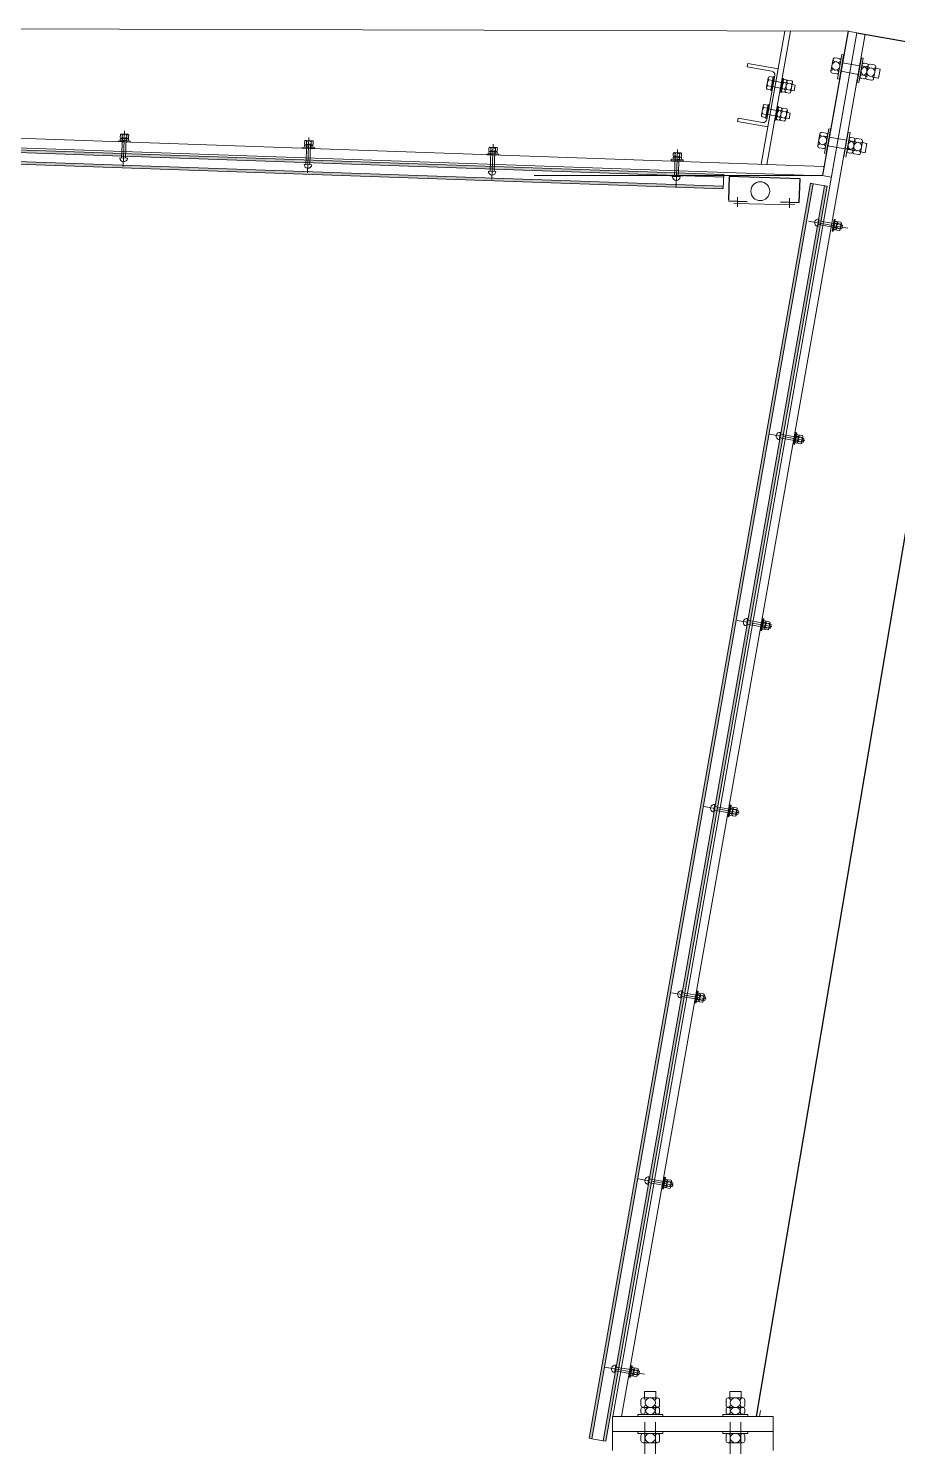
# Model space of a CAD drawing. Header units: metres. Extents: x -1215.1 to -1160.7, y 0 to 26.6.
# Drawn here: x -1183.994 to -1182.156, y 23.45 to 26.452 of the extents above; entities that cross this region are included whole.
import ezdxf

# ---------------------------------------------------------------- set-up
doc = ezdxf.new("R2010")
doc.units = ezdxf.units.M
doc.linetypes.add('JacobsCenter', pattern=[0.015, 0.009, -0.0015, 0.003, -0.0015])
doc.linetypes.add('JacobsDash', pattern=[0.0045, 0.003, -0.0015])
doc.layers.add('A-DETL', color=7, linetype='Continuous', lineweight=13)
doc.layers.add('A-DETL-GENF', color=7, linetype='Continuous', lineweight=9)

msp = doc.modelspace()

# ---------------------------------------------------------------- hatches: boundary and pattern name
at = {"layer": 'A-DETL-GENF', "true_color": 0xf1f1f1}
for points in [[(-1182.5235, 26.1372), (-1182.5233, 26.1429), (-1185.572, 26.2494), (-1185.5722, 26.2436), (-1182.5249, 26.1372)], [(-1182.5251, 26.1122), (-1182.5249, 26.1179), (-1185.5729, 26.2244), (-1185.5731, 26.2186), (-1182.714, 26.1188)], [(-1182.8024, 23.4673), (-1182.3341, 26.123), (-1182.3398, 26.124), (-1182.808, 23.4683)], [(-1182.7728, 23.462), (-1182.3046, 26.1178), (-1182.3102, 26.1188), (-1182.7785, 23.463)]]:
    msp.add_hatch(color=7, dxfattribs=at).paths.add_polyline_path(points)

# ---------------------------------------------------------------- linework, layer by layer
at = {"layer": 'A-DETL', "color": 252, "lineweight": 18, "true_color": 0x888888}
for p, q in [((-1182.2605, 26.4458), (-1184.4971, 26.4519)), ((-1182.2604, 26.446), (-1182.3147, 26.1403)), ((-1182.3137, 26.1417), (-1182.2599, 26.447)), ((-1182.2419, 26.4428), (-1182.2991, 26.1186)), ((-1182.2601, 26.446), (-1182.2419, 26.4428)), ((-1182.7583, 23.5143), (-1182.242, 26.4426)), ((-1182.74, 23.5143), (-1182.2243, 26.4394)), ((-1182.3127, 26.1598), (-1185.5711, 26.2736)), ((-1182.3147, 26.1399), (-1185.5718, 26.2536)), ((-1183.785, 26.177), (-1183.801, 26.1776)), ((-1183.3951, 26.1634), (-1183.4111, 26.164)), ((-1183.0054, 26.1491), (-1183.0213, 26.1497)), ((-1182.6156, 26.1376), (-1182.6315, 26.1382)), ((-1182.2959, 26.137), (-1182.3147, 26.1403)), ((-1182.7589, 23.5143), (-1182.7589, 23.4823)), ((-1182.4189, 23.5143), (-1182.7583, 23.5143)), ((-1182.4481, 23.5143), (-1182.4459, 23.5268)), ((-1182.4189, 23.4823), (-1182.4189, 23.5143)), ((-1182.7589, 23.4823), (-1182.7589, 23.4423)), ((-1182.7589, 23.4823), (-1182.4326, 23.4823)), ((-1182.4189, 23.4823), (-1182.7589, 23.4823)), ((-1182.4189, 23.4423), (-1182.4189, 23.4823))]:
    msp.add_line(p, q, dxfattribs=at)
at = {"layer": 'A-DETL', "color": 252, "true_color": 0x888888}
for p, q in [((-1182.3942, 26.4462), (-1182.4444, 26.1644)), ((-1182.382, 26.4461), (-1182.4323, 26.164)), ((-1182.2604, 26.446), (-1182.3147, 26.1403)), ((-1182.2967, 26.3612), (-1182.2923, 26.3864)), ((-1182.2967, 26.3612), (-1182.2923, 26.3864)), ((-1182.279, 26.3878), (-1182.288, 26.3893)), ((-1182.2737, 26.3968), (-1182.2828, 26.3451)), ((-1182.2805, 26.3584), (-1182.276, 26.3835)), ((-1182.2789, 26.3444), (-1182.2698, 26.3961)), ((-1182.2698, 26.3961), (-1182.2737, 26.3968)), ((-1182.2415, 26.3377), (-1182.2323, 26.3894)), ((-1182.2284, 26.3888), (-1182.2376, 26.337)), ((-1182.2323, 26.3894), (-1182.2284, 26.3888)), ((-1182.4723, 26.3778), (-1182.4736, 26.3705)), ((-1182.4217, 26.3611), (-1182.4736, 26.3705)), ((-1182.4083, 26.3663), (-1182.4723, 26.3778)), ((-1182.4083, 26.3663), (-1182.4305, 26.2433)), ((-1182.2848, 26.3554), (-1182.2937, 26.357)), ((-1182.2871, 26.3633), (-1182.2888, 26.3636)), ((-1182.284, 26.3811), (-1182.2856, 26.3814)), ((-1182.2348, 26.3503), (-1182.2304, 26.3754)), ((-1182.2293, 26.353), (-1182.2269, 26.3526)), ((-1182.2262, 26.3709), (-1182.2237, 26.3704)), ((-1182.2212, 26.3775), (-1182.2261, 26.3784)), ((-1182.2227, 26.3481), (-1182.2182, 26.3732)), ((-1182.2227, 26.3481), (-1182.2182, 26.3732)), ((-1182.205, 26.3746), (-1182.214, 26.3762)), ((-1182.2099, 26.368), (-1182.2116, 26.3683)), ((-1182.2064, 26.3452), (-1182.202, 26.3703)), ((-1182.1929, 26.3659), (-1182.2025, 26.3676)), ((-1182.1964, 26.3462), (-1182.1929, 26.3659)), ((-1182.4156, 26.3524), (-1182.4325, 26.2589)), ((-1182.2828, 26.3451), (-1182.2789, 26.3444)), ((-1182.2376, 26.337), (-1182.2415, 26.3377)), ((-1182.227, 26.3451), (-1182.2318, 26.346)), ((-1182.2107, 26.3422), (-1182.2197, 26.3438)), ((-1182.2131, 26.3502), (-1182.2147, 26.3505)), ((-1182.1964, 26.3462), (-1182.206, 26.3479)), ((-1182.4931, 26.2622), (-1182.4945, 26.2548)), ((-1182.4305, 26.2433), (-1182.4945, 26.2548)), ((-1182.4412, 26.2529), (-1182.4931, 26.2622)), ((-1182.3015, 26.2392), (-1182.3106, 26.1875)), ((-1182.3067, 26.1868), (-1182.2975, 26.2385)), ((-1182.2975, 26.2385), (-1182.3015, 26.2392)), ((-1183.8003, 26.2161), (-1183.8002, 26.2174)), ((-1183.8001, 26.2214), (-1183.7999, 26.2264)), ((-1183.7981, 26.2194), (-1183.7843, 26.2189)), ((-1183.7981, 26.2194), (-1183.7843, 26.2189)), ((-1183.7981, 26.2194), (-1183.7843, 26.2189)), ((-1183.7978, 26.2283), (-1183.784, 26.2278)), ((-1183.7978, 26.2283), (-1183.784, 26.2278)), ((-1183.7978, 26.2283), (-1183.784, 26.2278)), ((-1183.7956, 26.22), (-1183.7971, 26.1775)), ((-1183.7962, 26.2173), (-1183.7963, 26.2159)), ((-1183.7961, 26.2213), (-1183.7959, 26.2262)), ((-1183.7875, 26.2197), (-1183.7891, 26.1772)), ((-1183.7864, 26.2169), (-1183.7865, 26.2155)), ((-1183.7863, 26.2209), (-1183.7861, 26.2259)), ((-1183.7825, 26.2154), (-1183.7824, 26.2168)), ((-1183.7823, 26.2208), (-1183.7821, 26.2257)), ((-1183.4103, 26.2024), (-1183.4103, 26.2038)), ((-1183.4101, 26.2078), (-1183.4099, 26.2128)), ((-1183.4082, 26.2057), (-1183.3944, 26.2052)), ((-1183.4082, 26.2057), (-1183.3944, 26.2052)), ((-1183.4082, 26.2057), (-1183.3944, 26.2052)), ((-1183.4079, 26.2147), (-1183.3941, 26.2142)), ((-1183.4079, 26.2147), (-1183.3941, 26.2142)), ((-1183.4079, 26.2147), (-1183.3941, 26.2142)), ((-1183.4056, 26.2063), (-1183.4072, 26.1639)), ((-1183.4063, 26.2037), (-1183.4063, 26.2023)), ((-1183.4061, 26.2077), (-1183.4059, 26.2126)), ((-1183.3976, 26.206), (-1183.3992, 26.1636)), ((-1183.3965, 26.2033), (-1183.3965, 26.2019)), ((-1183.3963, 26.2073), (-1183.3961, 26.2122)), ((-1183.3925, 26.2018), (-1183.3925, 26.2032)), ((-1183.3923, 26.2072), (-1183.3921, 26.2121)), ((-1182.3245, 26.2037), (-1182.3201, 26.2288)), ((-1182.3245, 26.2037), (-1182.3201, 26.2288)), ((-1182.3149, 26.2057), (-1182.3166, 26.206)), ((-1182.3068, 26.2302), (-1182.3158, 26.2318)), ((-1182.3118, 26.2236), (-1182.3134, 26.2238)), ((-1182.3083, 26.2008), (-1182.3038, 26.2259)), ((-1182.2693, 26.1802), (-1182.2601, 26.2319)), ((-1182.2562, 26.2312), (-1182.2654, 26.1795)), ((-1182.2626, 26.1927), (-1182.2582, 26.2178)), ((-1182.2601, 26.2319), (-1182.2562, 26.2312)), ((-1182.254, 26.2133), (-1182.2515, 26.2129)), ((-1182.249, 26.2199), (-1182.2539, 26.2208)), ((-1182.2505, 26.1905), (-1182.246, 26.2157)), ((-1182.2505, 26.1905), (-1182.246, 26.2157)), ((-1182.2328, 26.2171), (-1182.2417, 26.2186)), ((-1182.2377, 26.2104), (-1182.2394, 26.2107)), ((-1182.2342, 26.1877), (-1182.2298, 26.2128)), ((-1182.2207, 26.2084), (-1182.2303, 26.2101)), ((-1182.2242, 26.1887), (-1182.2207, 26.2084)), ((-1183.0206, 26.1882), (-1183.0205, 26.1896)), ((-1183.0204, 26.1936), (-1183.0202, 26.1985)), ((-1183.0185, 26.1915), (-1183.0047, 26.191)), ((-1183.0185, 26.1915), (-1183.0047, 26.191)), ((-1183.0185, 26.1915), (-1183.0047, 26.191)), ((-1183.0181, 26.2004), (-1183.0043, 26.1999)), ((-1183.0181, 26.2004), (-1183.0043, 26.1999)), ((-1183.0181, 26.2004), (-1183.0043, 26.1999)), ((-1183.0159, 26.1921), (-1183.0174, 26.1496)), ((-1183.0165, 26.1894), (-1183.0166, 26.188)), ((-1183.0164, 26.1934), (-1183.0162, 26.1983)), ((-1183.0079, 26.1918), (-1183.0094, 26.1493)), ((-1183.0067, 26.189), (-1183.0068, 26.1877)), ((-1183.0066, 26.193), (-1183.0064, 26.198)), ((-1183.0028, 26.1875), (-1183.0027, 26.1889)), ((-1183.0026, 26.1929), (-1183.0024, 26.1978)), ((-1182.6308, 26.1766), (-1182.6307, 26.178)), ((-1182.6306, 26.182), (-1182.6304, 26.1869)), ((-1182.6287, 26.1799), (-1182.6149, 26.1794)), ((-1182.6287, 26.1799), (-1182.6149, 26.1794)), ((-1182.6287, 26.1799), (-1182.6149, 26.1794)), ((-1182.6283, 26.1889), (-1182.6145, 26.1883)), ((-1182.6283, 26.1889), (-1182.6145, 26.1883)), ((-1182.6283, 26.1889), (-1182.6145, 26.1883)), ((-1182.6261, 26.1805), (-1182.6276, 26.138)), ((-1182.6267, 26.1779), (-1182.6268, 26.1765)), ((-1182.6266, 26.1819), (-1182.6264, 26.1868)), ((-1182.6181, 26.1802), (-1182.6196, 26.1378)), ((-1182.6169, 26.1775), (-1182.617, 26.1761)), ((-1182.6168, 26.1815), (-1182.6166, 26.1864)), ((-1182.613, 26.176), (-1182.6129, 26.1774)), ((-1182.6128, 26.1813), (-1182.6126, 26.1863)), ((-1182.3125, 26.1978), (-1182.3215, 26.1994)), ((-1182.3106, 26.1875), (-1182.3067, 26.1868)), ((-1182.2604, 26.1973), (-1182.2643, 26.198)), ((-1182.2548, 26.1875), (-1182.2596, 26.1884)), ((-1182.2571, 26.1955), (-1182.2547, 26.195)), ((-1182.2385, 26.1847), (-1182.2475, 26.1863)), ((-1182.2409, 26.1926), (-1182.2425, 26.1929)), ((-1182.2242, 26.1887), (-1182.2337, 26.1904)), ((-1182.4941, 26.0944), (-1182.4941, 26.0744)), ((-1182.3841, 26.0923), (-1182.3841, 26.0723)), ((-1182.322, 26.0484), (-1182.3247, 26.0326)), ((-1182.2722, 26.0356), (-1182.2736, 26.0277)), ((-1182.4034, 25.597), (-1182.4062, 25.5813)), ((-1182.3537, 25.5842), (-1182.3551, 25.5763)), ((-1182.4729, 25.2031), (-1182.4756, 25.1873)), ((-1182.4231, 25.1903), (-1182.4245, 25.1824)), ((-1182.5423, 24.8092), (-1182.5451, 24.7934)), ((-1182.4926, 24.7963), (-1182.494, 24.7885)), ((-1182.6118, 24.4153), (-1182.6146, 24.3995)), ((-1182.562, 24.4024), (-1182.5634, 24.3945)), ((-1182.6812, 24.0213), (-1182.684, 24.0056)), ((-1182.6315, 24.0085), (-1182.6329, 24.0006)), ((-1182.7515, 23.6228), (-1182.7543, 23.6071)), ((-1182.7018, 23.61), (-1182.7032, 23.6021)), ((-1182.6669, 23.5673), (-1182.6909, 23.5673)), ((-1182.6909, 23.5673), (-1182.6909, 23.5534)), ((-1182.6669, 23.5673), (-1182.6669, 23.5534)), ((-1182.5109, 23.5673), (-1182.4869, 23.5673)), ((-1182.5109, 23.5673), (-1182.5109, 23.5534)), ((-1182.4869, 23.5673), (-1182.4869, 23.5534)), ((-1182.6986, 23.549), (-1182.6986, 23.5381)), ((-1182.6636, 23.5534), (-1182.6942, 23.5534)), ((-1182.6636, 23.5336), (-1182.6942, 23.5336)), ((-1182.6636, 23.5336), (-1182.6942, 23.5336)), ((-1182.6897, 23.5445), (-1182.6897, 23.5425)), ((-1182.668, 23.5445), (-1182.668, 23.5425)), ((-1182.6591, 23.549), (-1182.6591, 23.5381)), ((-1182.5186, 23.549), (-1182.5186, 23.5381)), ((-1182.5142, 23.5534), (-1182.4836, 23.5534)), ((-1182.5142, 23.5336), (-1182.4836, 23.5336)), ((-1182.5142, 23.5336), (-1182.4836, 23.5336)), ((-1182.5097, 23.5445), (-1182.5097, 23.5425)), ((-1182.488, 23.5445), (-1182.488, 23.5425)), ((-1182.4791, 23.549), (-1182.4791, 23.5381)), ((-1182.7051, 23.5143), (-1182.7051, 23.5183)), ((-1182.7051, 23.5183), (-1182.6526, 23.5183)), ((-1182.6526, 23.5143), (-1182.7051, 23.5143)), ((-1182.6986, 23.5292), (-1182.6986, 23.5233)), ((-1182.6636, 23.5188), (-1182.6942, 23.5188)), ((-1182.6897, 23.5247), (-1182.6897, 23.5277)), ((-1182.668, 23.5247), (-1182.668, 23.5277)), ((-1182.6591, 23.5292), (-1182.6591, 23.5233)), ((-1182.6526, 23.5183), (-1182.6526, 23.5143)), ((-1182.5251, 23.5183), (-1182.5251, 23.5143)), ((-1182.4726, 23.5183), (-1182.5251, 23.5183)), ((-1182.5251, 23.5143), (-1182.4726, 23.5143)), ((-1182.5186, 23.5292), (-1182.5186, 23.5233)), ((-1182.5142, 23.5188), (-1182.4836, 23.5188)), ((-1182.5097, 23.5247), (-1182.5097, 23.5277)), ((-1182.488, 23.5247), (-1182.488, 23.5277)), ((-1182.4791, 23.5292), (-1182.4791, 23.5233)), ((-1182.4726, 23.5143), (-1182.4726, 23.5183)), ((-1182.6526, 23.4823), (-1182.7051, 23.4823)), ((-1182.7051, 23.4823), (-1182.7051, 23.4784)), ((-1182.7051, 23.4784), (-1182.6526, 23.4784)), ((-1182.6986, 23.4739), (-1182.6986, 23.463)), ((-1182.6636, 23.4784), (-1182.6942, 23.4784)), ((-1182.6591, 23.4739), (-1182.6591, 23.463)), ((-1182.6526, 23.4784), (-1182.6526, 23.4823)), ((-1182.5251, 23.4784), (-1182.5251, 23.4823)), ((-1182.5251, 23.4823), (-1182.4726, 23.4823)), ((-1182.4726, 23.4784), (-1182.5251, 23.4784)), ((-1182.5186, 23.4739), (-1182.5186, 23.463)), ((-1182.5142, 23.4784), (-1182.4836, 23.4784)), ((-1182.4791, 23.4739), (-1182.4791, 23.463)), ((-1182.4726, 23.4823), (-1182.4726, 23.4784)), ((-1182.6636, 23.4586), (-1182.6942, 23.4586)), ((-1182.6636, 23.4586), (-1182.6942, 23.4586)), ((-1182.6897, 23.4695), (-1182.6897, 23.4675)), ((-1182.668, 23.4695), (-1182.668, 23.4675)), ((-1182.5142, 23.4586), (-1182.4836, 23.4586)), ((-1182.5142, 23.4586), (-1182.4836, 23.4586)), ((-1182.5097, 23.4695), (-1182.5097, 23.4675)), ((-1182.488, 23.4695), (-1182.488, 23.4675))]:
    msp.add_line(p, q, dxfattribs=at)
at = {"layer": 'A-DETL', "color": 252, "lineweight": 25, "true_color": 0x888888}
for p, q in [((-1182.242, 26.4426), (-1182.0599, 26.4101)), ((-1181.9794, 26.3337), (-1182.4552, 23.5143)), ((-1182.5119, 26.1385), (-1182.5136, 26.0885)), ((-1182.362, 26.1332), (-1182.5119, 26.1385)), ((-1182.3637, 26.0833), (-1182.362, 26.1332)), ((-1182.5137, 26.0867), (-1182.4737, 26.0854)), ((-1182.4037, 26.0847), (-1182.3637, 26.0833))]:
    msp.add_line(p, q, dxfattribs=at)
at = {"layer": 'A-DETL', "color": 252, "linetype": 'JacobsDash', "true_color": 0x888888}
for p, q in [((-1182.276, 26.3611), (-1182.2385, 26.3545)), ((-1182.2727, 26.3793), (-1182.2353, 26.3727)), ((-1182.3037, 26.2035), (-1182.2663, 26.1969)), ((-1182.3005, 26.2218), (-1182.2631, 26.2151)), ((-1182.2926, 26.031), (-1182.324, 26.0366)), ((-1182.2912, 26.0389), (-1182.3227, 26.0445)), ((-1182.2736, 26.0277), (-1182.2766, 26.0282)), ((-1182.2722, 26.0356), (-1182.2752, 26.0361)), ((-1182.3741, 25.5797), (-1182.4055, 25.5852)), ((-1182.3727, 25.5875), (-1182.4041, 25.5931)), ((-1182.3551, 25.5763), (-1182.358, 25.5768)), ((-1182.3537, 25.5842), (-1182.3566, 25.5847)), ((-1182.4435, 25.1857), (-1182.4749, 25.1913)), ((-1182.4421, 25.1936), (-1182.4736, 25.1992)), ((-1182.4245, 25.1824), (-1182.4275, 25.1829)), ((-1182.4231, 25.1903), (-1182.4261, 25.1908)), ((-1182.513, 24.7918), (-1182.5444, 24.7974)), ((-1182.5116, 24.7997), (-1182.543, 24.8052)), ((-1182.4926, 24.7963), (-1182.4955, 24.7969)), ((-1182.494, 24.7885), (-1182.4969, 24.789)), ((-1182.5825, 24.3979), (-1182.6139, 24.4034)), ((-1182.5811, 24.4058), (-1182.6125, 24.4113)), ((-1182.562, 24.4024), (-1182.565, 24.4029)), ((-1182.5634, 24.3945), (-1182.5664, 24.3951)), ((-1182.6505, 24.0119), (-1182.6819, 24.0174)), ((-1182.6519, 24.004), (-1182.6833, 24.0095)), ((-1182.6329, 24.0006), (-1182.6358, 24.0011)), ((-1182.6315, 24.0085), (-1182.6345, 24.009)), ((-1182.7222, 23.6055), (-1182.7536, 23.611)), ((-1182.7208, 23.6134), (-1182.7522, 23.6189)), ((-1182.7032, 23.6021), (-1182.7061, 23.6026)), ((-1182.7018, 23.61), (-1182.7047, 23.6105)), ((-1182.6901, 23.2023), (-1182.6901, 23.5143)), ((-1182.6676, 23.2023), (-1182.6676, 23.5143)), ((-1182.5101, 23.2023), (-1182.5101, 23.5143)), ((-1182.4876, 23.2023), (-1182.4876, 23.5143))]:
    msp.add_line(p, q, dxfattribs=at)
at = {"layer": 'A-DETL', "color": 252, "lineweight": 9, "true_color": 0x888888}
for p, q in [((-1182.4295, 26.3468), (-1182.433, 26.3274)), ((-1182.4239, 26.3221), (-1182.4317, 26.3235)), ((-1182.4227, 26.3286), (-1182.4305, 26.33)), ((-1182.4203, 26.3417), (-1182.4281, 26.3432)), ((-1182.419, 26.3483), (-1182.4269, 26.3497)), ((-1182.4188, 26.3498), (-1182.4241, 26.3206)), ((-1182.4225, 26.3203), (-1182.4171, 26.3495)), ((-1182.4037, 26.3257), (-1182.4212, 26.3289)), ((-1182.4171, 26.3495), (-1182.4188, 26.3498)), ((-1182.4016, 26.3375), (-1182.4187, 26.3406)), ((-1182.4038, 26.3167), (-1182.3984, 26.3459)), ((-1182.3968, 26.3456), (-1182.4021, 26.3164)), ((-1182.3987, 26.3241), (-1182.3948, 26.3234)), ((-1182.3984, 26.3459), (-1182.3968, 26.3456)), ((-1182.3962, 26.3372), (-1182.3923, 26.3365)), ((-1182.395, 26.3437), (-1182.3912, 26.3431)), ((-1182.3885, 26.3358), (-1182.3806, 26.3343)), ((-1182.3872, 26.3423), (-1182.3794, 26.3408)), ((-1182.3817, 26.3176), (-1182.378, 26.3372)), ((-1182.3722, 26.3317), (-1182.3781, 26.3328)), ((-1182.3743, 26.3199), (-1182.3722, 26.3317)), ((-1182.4241, 26.3206), (-1182.4225, 26.3203)), ((-1182.4021, 26.3164), (-1182.4038, 26.3167)), ((-1182.3999, 26.3175), (-1182.3959, 26.3168)), ((-1182.3921, 26.3161), (-1182.3843, 26.3147)), ((-1182.3909, 26.3226), (-1182.3831, 26.3212)), ((-1182.3803, 26.321), (-1182.3743, 26.3199)), ((-1182.4403, 26.2878), (-1182.4439, 26.2684)), ((-1182.4347, 26.2631), (-1182.4425, 26.2645)), ((-1182.4335, 26.2696), (-1182.4413, 26.271)), ((-1182.4311, 26.2827), (-1182.4389, 26.2842)), ((-1182.4299, 26.2893), (-1182.4377, 26.2907)), ((-1182.4296, 26.2907), (-1182.435, 26.2616)), ((-1182.4333, 26.2613), (-1182.428, 26.2904)), ((-1182.4144, 26.2666), (-1182.4305, 26.2695)), ((-1182.428, 26.2904), (-1182.4296, 26.2907)), ((-1182.4122, 26.2784), (-1182.4296, 26.2816)), ((-1182.4147, 26.2577), (-1182.4093, 26.2869)), ((-1182.4076, 26.2866), (-1182.413, 26.2574)), ((-1182.4096, 26.2651), (-1182.4056, 26.2643)), ((-1182.4093, 26.2869), (-1182.4076, 26.2866)), ((-1182.4071, 26.2782), (-1182.4032, 26.2775)), ((-1182.4059, 26.2847), (-1182.4021, 26.284)), ((-1182.4018, 26.2636), (-1182.3939, 26.2622)), ((-1182.3993, 26.2767), (-1182.3915, 26.2753)), ((-1182.3981, 26.2833), (-1182.3903, 26.2818)), ((-1182.3926, 26.2585), (-1182.3889, 26.2782)), ((-1182.383, 26.2726), (-1182.3889, 26.2737)), ((-1182.3852, 26.2608), (-1182.383, 26.2726)), ((-1185.5722, 26.2436), (-1182.5235, 26.1372)), ((-1182.5233, 26.1429), (-1185.572, 26.2494)), ((-1182.435, 26.2616), (-1182.4333, 26.2613)), ((-1182.413, 26.2574), (-1182.4147, 26.2577)), ((-1182.4108, 26.2585), (-1182.4068, 26.2578)), ((-1182.403, 26.2571), (-1182.3952, 26.2556)), ((-1182.3911, 26.2619), (-1182.3852, 26.2608)), ((-1185.5731, 26.2186), (-1182.5251, 26.1122)), ((-1182.5249, 26.1179), (-1185.5729, 26.2244)), ((-1183.8039, 26.2142), (-1183.804, 26.2122)), ((-1183.804, 26.2122), (-1183.779, 26.2113)), ((-1183.7789, 26.2133), (-1183.8039, 26.2142)), ((-1183.779, 26.2113), (-1183.7789, 26.2133)), ((-1183.414, 26.2006), (-1183.4141, 26.1986)), ((-1183.4141, 26.1986), (-1183.3891, 26.1976)), ((-1183.389, 26.1996), (-1183.414, 26.2006)), ((-1183.3891, 26.1976), (-1183.389, 26.1996)), ((-1183.0242, 26.1863), (-1183.0243, 26.1843)), ((-1183.0243, 26.1843), (-1182.9993, 26.1834)), ((-1182.9993, 26.1854), (-1183.0242, 26.1863)), ((-1182.9993, 26.1834), (-1182.9993, 26.1854)), ((-1182.6344, 26.1748), (-1182.6345, 26.1728)), ((-1182.6345, 26.1728), (-1182.6095, 26.1718)), ((-1182.6095, 26.1738), (-1182.6344, 26.1748)), ((-1182.6095, 26.1718), (-1182.6095, 26.1738)), ((-1182.5235, 26.1372), (-1182.5233, 26.1429)), ((-1182.3147, 26.1403), (-1182.9247, 26.1403)), ((-1182.3398, 26.124), (-1182.808, 23.4683)), ((-1182.8024, 23.4673), (-1182.3341, 26.123)), ((-1182.3102, 26.1188), (-1182.7785, 23.463)), ((-1182.7728, 23.462), (-1182.3046, 26.1178)), ((-1182.6077, 26.1401), (-1182.6367, 26.1401)), ((-1182.5251, 26.1122), (-1182.5249, 26.1179)), ((-1182.3341, 26.123), (-1182.3398, 26.124)), ((-1182.3046, 26.1178), (-1182.3102, 26.1188)), ((-1182.3732, 26.0784), (-1182.5021, 26.0814)), ((-1182.294, 26.023), (-1182.2897, 26.0476)), ((-1182.2921, 26.0227), (-1182.294, 26.023)), ((-1182.2877, 26.0473), (-1182.2921, 26.0227)), ((-1182.2897, 26.0476), (-1182.2877, 26.0473)), ((-1182.2895, 26.0259), (-1182.2881, 26.0256)), ((-1182.2874, 26.0296), (-1182.2888, 26.0298)), ((-1182.2857, 26.0392), (-1182.2871, 26.0395)), ((-1182.2864, 26.0434), (-1182.285, 26.0432)), ((-1182.2858, 26.0273), (-1182.2834, 26.0408)), ((-1182.2858, 26.0273), (-1182.2834, 26.0408)), ((-1182.2858, 26.0273), (-1182.2834, 26.0408)), ((-1182.2842, 26.0249), (-1182.2793, 26.0241)), ((-1182.2835, 26.0289), (-1182.2786, 26.028)), ((-1182.2818, 26.0385), (-1182.2769, 26.0377)), ((-1182.2811, 26.0425), (-1182.2762, 26.0416)), ((-1182.277, 26.0257), (-1182.2746, 26.0393)), ((-1182.277, 26.0257), (-1182.2746, 26.0393)), ((-1182.277, 26.0257), (-1182.2746, 26.0393)), ((-1182.4036, 25.5889), (-1182.4258, 25.5928)), ((-1182.3519, 25.5798), (-1182.398, 25.5879)), ((-1182.3755, 25.5717), (-1182.3711, 25.5963)), ((-1182.3692, 25.5959), (-1182.3735, 25.5713)), ((-1182.3711, 25.5963), (-1182.3692, 25.5959)), ((-1182.3709, 25.5745), (-1182.3696, 25.5743)), ((-1182.3689, 25.5782), (-1182.3702, 25.5784)), ((-1182.3672, 25.5878), (-1182.3685, 25.5881)), ((-1182.3678, 25.592), (-1182.3665, 25.5918)), ((-1182.3672, 25.5759), (-1182.3648, 25.5895)), ((-1182.3672, 25.5759), (-1182.3648, 25.5895)), ((-1182.3672, 25.5759), (-1182.3648, 25.5895)), ((-1182.3656, 25.5736), (-1182.3608, 25.5727)), ((-1182.3649, 25.5775), (-1182.3601, 25.5766)), ((-1182.3632, 25.5872), (-1182.3584, 25.5863)), ((-1182.3625, 25.5911), (-1182.3577, 25.5902)), ((-1182.3584, 25.5743), (-1182.356, 25.5879)), ((-1182.3584, 25.5743), (-1182.356, 25.5879)), ((-1182.3584, 25.5743), (-1182.356, 25.5879)), ((-1182.3735, 25.5713), (-1182.3755, 25.5717)), ((-1182.4731, 25.195), (-1182.4952, 25.1989)), ((-1182.4214, 25.1859), (-1182.4674, 25.194)), ((-1182.4449, 25.1777), (-1182.4406, 25.2023)), ((-1182.4386, 25.202), (-1182.443, 25.1774)), ((-1182.4406, 25.2023), (-1182.4386, 25.202)), ((-1182.4383, 25.1843), (-1182.4397, 25.1845)), ((-1182.4366, 25.1939), (-1182.438, 25.1942)), ((-1182.4373, 25.1981), (-1182.4359, 25.1979)), ((-1182.4367, 25.182), (-1182.4343, 25.1955)), ((-1182.4367, 25.182), (-1182.4343, 25.1955)), ((-1182.4367, 25.182), (-1182.4343, 25.1955)), ((-1182.4344, 25.1836), (-1182.4295, 25.1827)), ((-1182.4327, 25.1932), (-1182.4278, 25.1924)), ((-1182.432, 25.1972), (-1182.4271, 25.1963)), ((-1182.4279, 25.1804), (-1182.4255, 25.194)), ((-1182.4279, 25.1804), (-1182.4255, 25.194)), ((-1182.4279, 25.1804), (-1182.4255, 25.194)), ((-1182.443, 25.1774), (-1182.4449, 25.1777)), ((-1182.4404, 25.1806), (-1182.439, 25.1803)), ((-1182.4351, 25.1796), (-1182.4302, 25.1788)), ((-1182.5426, 24.8011), (-1182.5647, 24.805)), ((-1182.4908, 24.792), (-1182.5369, 24.8001)), ((-1182.5144, 24.7838), (-1182.5101, 24.8084)), ((-1182.5081, 24.8081), (-1182.5124, 24.7835)), ((-1182.5101, 24.8084), (-1182.5081, 24.8081)), ((-1182.5061, 24.8), (-1182.5074, 24.8002)), ((-1182.5068, 24.8042), (-1182.5054, 24.8039)), ((-1182.5062, 24.788), (-1182.5038, 24.8016)), ((-1182.5062, 24.788), (-1182.5038, 24.8016)), ((-1182.5062, 24.788), (-1182.5038, 24.8016)), ((-1182.5021, 24.7993), (-1182.4973, 24.7985)), ((-1182.5014, 24.8032), (-1182.4966, 24.8024)), ((-1182.4974, 24.7865), (-1182.495, 24.8001)), ((-1182.4974, 24.7865), (-1182.495, 24.8001)), ((-1182.4974, 24.7865), (-1182.495, 24.8001)), ((-1182.5124, 24.7835), (-1182.5144, 24.7838)), ((-1182.5098, 24.7866), (-1182.5085, 24.7864)), ((-1182.5078, 24.7903), (-1182.5091, 24.7906)), ((-1182.5045, 24.7857), (-1182.4997, 24.7849)), ((-1182.5038, 24.7897), (-1182.499, 24.7888)), ((-1182.612, 24.4072), (-1182.6341, 24.4111)), ((-1182.5603, 24.3981), (-1182.6064, 24.4062)), ((-1182.5839, 24.3899), (-1182.5795, 24.4145)), ((-1182.5776, 24.4142), (-1182.5819, 24.3895)), ((-1182.5795, 24.4145), (-1182.5776, 24.4142)), ((-1182.5755, 24.4061), (-1182.5769, 24.4063)), ((-1182.5762, 24.4103), (-1182.5748, 24.41)), ((-1182.5756, 24.3941), (-1182.5732, 24.4077)), ((-1182.5756, 24.3941), (-1182.5732, 24.4077)), ((-1182.5756, 24.3941), (-1182.5732, 24.4077)), ((-1182.5716, 24.4054), (-1182.5667, 24.4045)), ((-1182.5709, 24.4093), (-1182.566, 24.4085)), ((-1182.5668, 24.3926), (-1182.5644, 24.4062)), ((-1182.5668, 24.3926), (-1182.5644, 24.4062)), ((-1182.5668, 24.3926), (-1182.5644, 24.4062)), ((-1182.5819, 24.3895), (-1182.5839, 24.3899)), ((-1182.5793, 24.3927), (-1182.5779, 24.3925)), ((-1182.5772, 24.3964), (-1182.5786, 24.3967)), ((-1182.574, 24.3918), (-1182.5691, 24.3909)), ((-1182.5733, 24.3957), (-1182.5684, 24.3949)), ((-1182.6815, 24.0133), (-1182.7036, 24.0172)), ((-1182.6297, 24.0041), (-1182.6758, 24.0123)), ((-1182.6533, 23.996), (-1182.649, 24.0206)), ((-1182.647, 24.0202), (-1182.6514, 23.9956)), ((-1182.649, 24.0206), (-1182.647, 24.0202)), ((-1182.645, 24.0122), (-1182.6464, 24.0124)), ((-1182.6457, 24.0163), (-1182.6443, 24.0161)), ((-1182.6451, 24.0002), (-1182.6427, 24.0138)), ((-1182.6451, 24.0002), (-1182.6427, 24.0138)), ((-1182.6451, 24.0002), (-1182.6427, 24.0138)), ((-1182.6404, 24.0154), (-1182.6355, 24.0145)), ((-1182.6363, 23.9986), (-1182.6339, 24.0122)), ((-1182.6363, 23.9986), (-1182.6339, 24.0122)), ((-1182.6363, 23.9986), (-1182.6339, 24.0122)), ((-1182.6514, 23.9956), (-1182.6533, 23.996)), ((-1182.6488, 23.9988), (-1182.6474, 23.9986)), ((-1182.6467, 24.0025), (-1182.6481, 24.0027)), ((-1182.6435, 23.9979), (-1182.6386, 23.997)), ((-1182.6428, 24.0018), (-1182.6379, 24.001)), ((-1182.6411, 24.0115), (-1182.6362, 24.0106)), ((-1182.7236, 23.5975), (-1182.7193, 23.6221)), ((-1182.7173, 23.6217), (-1182.7216, 23.5971)), ((-1182.7193, 23.6221), (-1182.7173, 23.6217)), ((-1182.6914, 23.6041), (-1182.7751, 23.6189)), ((-1182.7216, 23.5971), (-1182.7236, 23.5975)), ((-1182.7191, 23.6003), (-1182.7177, 23.6001)), ((-1182.717, 23.604), (-1182.7184, 23.6042)), ((-1182.7153, 23.6137), (-1182.7167, 23.6139)), ((-1182.716, 23.6178), (-1182.7146, 23.6176)), ((-1182.7154, 23.6017), (-1182.713, 23.6153)), ((-1182.7154, 23.6017), (-1182.713, 23.6153)), ((-1182.7154, 23.6017), (-1182.713, 23.6153)), ((-1182.7137, 23.5994), (-1182.7089, 23.5985)), ((-1182.7131, 23.6033), (-1182.7082, 23.6025)), ((-1182.7114, 23.613), (-1182.7065, 23.6121)), ((-1182.7107, 23.6169), (-1182.7058, 23.616)), ((-1182.7066, 23.6001), (-1182.7042, 23.6137)), ((-1182.7066, 23.6001), (-1182.7042, 23.6137)), ((-1182.7066, 23.6001), (-1182.7042, 23.6137)), ((-1182.808, 23.4683), (-1182.8024, 23.4673)), ((-1182.7785, 23.463), (-1182.7728, 23.462))]:
    msp.add_line(p, q, dxfattribs=at)
at = {"layer": 'A-DETL', "color": 252, "linetype": 'JacobsCenter', "lineweight": 9, "true_color": 0x888888}
for p, q in [((-1183.791, 26.2348), (-1183.7937, 26.1598)), ((-1183.4011, 26.2212), (-1183.4038, 26.1462)), ((-1183.0113, 26.2069), (-1183.0141, 26.132)), ((-1182.6214, 26.1954), (-1182.6242, 26.1205)), ((-1182.2607, 26.0293), (-1182.3444, 26.044))]:
    msp.add_line(p, q, dxfattribs=at)
at = {"layer": 'A-DETL', "color": 252, "linetype": 'JacobsDash', "lineweight": 9, "true_color": 0x888888}
for p, q in [((-1182.6233, 26.1467), (-1182.6244, 26.1167)), ((-1182.5234, 26.143), (-1182.5245, 26.113)), ((-1182.3048, 26.1178), (-1182.338, 26.1237)), ((-1182.7785, 23.463), (-1182.8024, 23.4673))]:
    msp.add_line(p, q, dxfattribs=at)
at = {"layer": 'A-DETL', "color": 252, "true_color": 0x888888}
msp.add_circle((-1182.4462, 26.1073), 0.02, dxfattribs=at)
for centre, radius, start, end in [((-1182.2886, 26.3857), 0.00369, 79.9418, 259.9418), ((-1182.2797, 26.3841), 0.00369, 259.9418, 79.9418), ((-1182.423, 26.3537), 0.0075, 349.7894, 79.7894), ((-1182.2931, 26.3606), 0.00369, 79.9418, 259.9418), ((-1182.2854, 26.3722), 0.00924, 91.2974, 248.5862), ((-1182.2873, 26.3725), 0.00924, 271.2974, 68.5862), ((-1182.2841, 26.359), 0.00369, 259.9418, 79.9418), ((-1182.2312, 26.3496), 0.00369, 79.9418, 259.9418), ((-1182.2235, 26.3612), 0.00924, 91.2974, 248.5862), ((-1182.2267, 26.3747), 0.00369, 79.9418, 259.9418), ((-1182.2296, 26.3623), 0.00924, 271.2974, 68.5862), ((-1182.2219, 26.3739), 0.00369, 259.9418, 79.9418), ((-1182.2114, 26.3591), 0.00924, 91.2974, 248.5862), ((-1182.2146, 26.3726), 0.00369, 79.9418, 259.9418), ((-1182.2133, 26.3594), 0.00924, 271.2974, 68.5862), ((-1182.2056, 26.371), 0.00369, 259.9418, 79.9418), ((-1182.2263, 26.3488), 0.00369, 259.9418, 79.9418), ((-1182.2191, 26.3475), 0.00369, 79.9418, 259.9418), ((-1182.2101, 26.3459), 0.00369, 259.9418, 79.9418), ((-1182.4398, 26.2602), 0.0075, 259.7894, 349.7894), ((-1183.7983, 26.216), 0.002, 177.8739, 357.8739), ((-1183.7982, 26.2174), 0.002, 357.8739, 177.8739), ((-1183.7981, 26.2214), 0.002, 177.8739, 357.8739), ((-1183.7979, 26.2263), 0.002, 357.8739, 177.8739), ((-1183.7912, 26.2207), 0.00701, 223.4843, 312.2635), ((-1183.7915, 26.2121), 0.00701, 43.4843, 132.2635), ((-1183.7911, 26.223), 0.005, 9.2295, 166.5183), ((-1183.7911, 26.2241), 0.005, 189.2295, 346.5183), ((-1183.7845, 26.2155), 0.002, 177.8739, 357.8739), ((-1183.7844, 26.2169), 0.002, 357.8739, 177.8739), ((-1183.7843, 26.2209), 0.002, 177.8739, 357.8739), ((-1183.7841, 26.2258), 0.002, 357.8739, 177.8739), ((-1183.4083, 26.2038), 0.002, 357.8739, 177.8739), ((-1183.4081, 26.2077), 0.002, 177.8739, 357.8739), ((-1183.4079, 26.2127), 0.002, 357.8739, 177.8739), ((-1183.4016, 26.1985), 0.00701, 43.4843, 132.2635), ((-1183.4011, 26.2094), 0.005, 9.2295, 166.5183), ((-1183.4011, 26.2105), 0.005, 189.2295, 346.5183), ((-1183.3945, 26.2032), 0.002, 357.8739, 177.8739), ((-1183.3943, 26.2072), 0.002, 177.8739, 357.8739), ((-1183.3941, 26.2122), 0.002, 357.8739, 177.8739), ((-1182.3209, 26.203), 0.00369, 79.9418, 259.9418), ((-1182.3132, 26.2146), 0.00924, 91.2974, 248.5862), ((-1182.3164, 26.2281), 0.00369, 79.9418, 259.9418), ((-1182.3151, 26.215), 0.00924, 271.2974, 68.5862), ((-1182.3119, 26.2014), 0.00369, 259.9418, 79.9418), ((-1182.3074, 26.2265), 0.0037, 259.9418, 79.9418), ((-1182.2513, 26.2036), 0.00924, 91.2974, 248.5862), ((-1182.2545, 26.2172), 0.00369, 79.9418, 259.9418), ((-1182.2573, 26.2047), 0.00924, 271.2974, 68.5862), ((-1182.2497, 26.2163), 0.00369, 259.9418, 79.9418), ((-1182.2392, 26.2015), 0.00924, 91.2974, 248.5862), ((-1182.2424, 26.215), 0.00369, 79.9418, 259.9418), ((-1182.2411, 26.2018), 0.00924, 271.2974, 68.5862), ((-1182.2334, 26.2134), 0.0037, 259.9418, 79.9418), ((-1183.4083, 26.2024), 0.002, 177.8739, 357.8739), ((-1183.4012, 26.2071), 0.00701, 223.4843, 312.2635), ((-1183.3945, 26.2019), 0.002, 177.8739, 357.8739), ((-1183.0186, 26.1881), 0.002, 177.8739, 357.8739), ((-1183.0185, 26.1895), 0.002, 357.8739, 177.8739), ((-1183.0184, 26.1935), 0.002, 177.8739, 357.8739), ((-1183.0182, 26.1984), 0.002, 357.8739, 177.8739), ((-1183.0115, 26.1928), 0.00701, 223.4843, 312.2635), ((-1183.0118, 26.1842), 0.00701, 43.4843, 132.2635), ((-1183.0114, 26.1952), 0.005, 9.2295, 166.5183), ((-1183.0114, 26.1962), 0.005, 189.2295, 346.5183), ((-1183.0048, 26.1876), 0.002, 177.8739, 357.8739), ((-1183.0047, 26.189), 0.002, 357.8739, 177.8739), ((-1183.0046, 26.193), 0.002, 177.8739, 357.8739), ((-1183.0044, 26.1979), 0.002, 357.8739, 177.8739), ((-1182.6288, 26.1766), 0.002, 177.8739, 357.8739), ((-1182.6287, 26.1779), 0.002, 357.8739, 177.8739), ((-1182.6286, 26.1819), 0.002, 177.8739, 357.8739), ((-1182.6284, 26.1869), 0.002, 357.8739, 177.8739), ((-1182.6217, 26.1813), 0.00701, 223.4843, 312.2635), ((-1182.622, 26.1727), 0.00701, 43.4843, 132.2635), ((-1182.6216, 26.1836), 0.005, 9.2295, 166.5183), ((-1182.6216, 26.1847), 0.005, 189.2295, 346.5183), ((-1182.615, 26.176), 0.002, 177.8739, 357.8739), ((-1182.6149, 26.1774), 0.002, 357.8739, 177.8739), ((-1182.6148, 26.1814), 0.002, 177.8739, 357.8739), ((-1182.6146, 26.1864), 0.002, 357.8739, 177.8739), ((-1182.259, 26.192), 0.00369, 79.9418, 259.9418), ((-1182.2541, 26.1912), 0.00369, 259.9418, 79.9418), ((-1182.2468, 26.1899), 0.00369, 79.9418, 259.9418), ((-1182.2379, 26.1883), 0.00369, 259.9418, 79.9418), ((-1182.3233, 26.0405), 0.008, 80.5455, 259.3963), ((-1182.4047, 25.5891), 0.008, 80.5455, 259.3963), ((-1182.4742, 25.1952), 0.008, 80.5455, 259.3963), ((-1182.5436, 24.8013), 0.008, 80.5455, 259.3963), ((-1182.6131, 24.4074), 0.008, 80.5455, 259.3963), ((-1182.6825, 24.0134), 0.008, 80.5455, 259.3963), ((-1182.7528, 23.6149), 0.008, 80.5455, 259.3963), ((-1182.6942, 23.549), 0.00443, 0, 180), ((-1182.6942, 23.5381), 0.00443, 180, 0), ((-1182.6942, 23.5292), 0.00443, 0, 180), ((-1182.6789, 23.5423), 0.0111, 11.3556, 168.6444), ((-1182.6789, 23.5447), 0.0111, 191.3556, 348.6444), ((-1182.6789, 23.5225), 0.0111, 11.3556, 168.6444), ((-1182.6636, 23.549), 0.00443, 0, 180), ((-1182.6636, 23.5381), 0.00443, 180, 360), ((-1182.6636, 23.5292), 0.00443, 0, 180), ((-1182.5142, 23.549), 0.00443, 0, 180), ((-1182.5142, 23.5381), 0.00443, 180, 0), ((-1182.5142, 23.5292), 0.00443, 0, 180), ((-1182.4989, 23.5423), 0.0111, 11.3556, 168.6444), ((-1182.4989, 23.5447), 0.0111, 191.3556, 348.6444), ((-1182.4989, 23.5225), 0.0111, 11.3556, 168.6444), ((-1182.4836, 23.549), 0.00443, 360, 180), ((-1182.4836, 23.5381), 0.00443, 180, 0), ((-1182.4836, 23.5292), 0.00443, 360, 180), ((-1182.6942, 23.5233), 0.00443, 180, 0), ((-1182.6789, 23.5299), 0.0111, 191.3556, 348.6444), ((-1182.6636, 23.5233), 0.00443, 180, 0), ((-1182.5142, 23.5233), 0.00443, 180, 0), ((-1182.4989, 23.5299), 0.0111, 191.3556, 348.6444), ((-1182.4836, 23.5233), 0.00443, 180, 0), ((-1182.6942, 23.4739), 0.00443, 0, 180), ((-1182.6789, 23.4673), 0.0111, 11.3556, 168.6444), ((-1182.6636, 23.4739), 0.00443, 0, 180), ((-1182.5142, 23.4739), 0.00443, 0, 180), ((-1182.4989, 23.4673), 0.0111, 11.3556, 168.6444), ((-1182.4836, 23.4739), 0.00443, 360, 180), ((-1182.6942, 23.463), 0.00443, 180, 0), ((-1182.6789, 23.4697), 0.0111, 191.3556, 348.6444), ((-1182.6636, 23.463), 0.00443, 180, 360), ((-1182.5142, 23.463), 0.00443, 180, 0), ((-1182.4989, 23.4697), 0.0111, 191.3556, 348.6444), ((-1182.4836, 23.463), 0.00443, 180, 0)]:
    msp.add_arc(centre, radius, start, end, dxfattribs=at)
at = {"layer": 'A-DETL', "color": 252, "lineweight": 9, "true_color": 0x888888}
for centre, radius, start, end in [((-1182.4294, 26.3265), 0.00373, 106.8664, 232.4275), ((-1182.4194, 26.3348), 0.012, 135.8944, 203.3995), ((-1182.4258, 26.3461), 0.00373, 106.8664, 232.4275), ((-1182.3976, 26.3205), 0.00373, 106.7239, 232.2849), ((-1182.3876, 26.3288), 0.012, 135.7519, 203.2569), ((-1182.394, 26.3402), 0.00373, 106.7239, 232.2849), ((-1182.397, 26.3204), 0.00373, 287.6231, 52.2849), ((-1182.4034, 26.3317), 0.012, 315.7519, 23.2569), ((-1182.3934, 26.3401), 0.00373, 286.7239, 53.4423), ((-1182.3798, 26.3274), 0.012, 135.7519, 203.2569), ((-1182.3862, 26.3387), 0.00373, 106.7239, 232.2849), ((-1182.3917, 26.3296), 0.012, 315.7519, 23.2569), ((-1182.3817, 26.3379), 0.00373, 286.7239, 52.2849), ((-1182.3898, 26.3191), 0.00373, 106.7239, 232.2849), ((-1182.3853, 26.3182), 0.00373, 286.7239, 52.2849), ((-1182.4402, 26.2675), 0.00373, 106.8664, 232.4275), ((-1182.4303, 26.2758), 0.012, 135.8944, 203.3995), ((-1182.4366, 26.2871), 0.00373, 106.8664, 232.4275), ((-1182.4085, 26.2615), 0.00373, 106.7239, 232.2849), ((-1182.3985, 26.2698), 0.012, 135.7519, 203.2569), ((-1182.4048, 26.2811), 0.00373, 106.7239, 232.2849), ((-1182.4079, 26.2614), 0.00373, 287.6231, 52.2849), ((-1182.4142, 26.2727), 0.012, 315.7519, 23.2569), ((-1182.4007, 26.26), 0.00373, 106.7239, 232.2849), ((-1182.4043, 26.281), 0.00373, 286.7239, 53.4423), ((-1182.3907, 26.2684), 0.012, 135.7519, 203.2569), ((-1182.397, 26.2797), 0.00373, 106.7239, 232.2849), ((-1182.4026, 26.2706), 0.012, 315.7519, 23.2569), ((-1182.3926, 26.2789), 0.00373, 286.7239, 52.2849), ((-1182.3962, 26.2592), 0.00373, 286.7239, 52.2849), ((-1182.2891, 26.0278), 0.002, 80, 260), ((-1182.283, 26.0338), 0.00701, 125.6104, 214.3896), ((-1182.2867, 26.0414), 0.002, 80, 260), ((-1182.2878, 26.0276), 0.002, 260, 80), ((-1182.2915, 26.0353), 0.00701, 305.6104, 34.3896), ((-1182.2838, 26.0269), 0.002, 80, 260), ((-1182.2854, 26.0412), 0.002, 260, 80), ((-1182.2797, 26.0332), 0.005, 91.3556, 248.6444), ((-1182.2814, 26.0405), 0.002, 80, 260), ((-1182.2807, 26.0334), 0.005, 271.3556, 68.6444), ((-1182.279, 26.026), 0.002, 260, 80), ((-1182.2766, 26.0396), 0.002, 260, 80), ((-1182.3706, 25.5765), 0.002, 80, 260), ((-1182.3644, 25.5824), 0.00701, 125.6104, 214.3896), ((-1182.3682, 25.5901), 0.002, 80, 260), ((-1182.3692, 25.5762), 0.002, 260, 80), ((-1182.3729, 25.5839), 0.00701, 305.6104, 34.3896), ((-1182.3653, 25.5755), 0.002, 80, 260), ((-1182.3668, 25.5898), 0.002, 260, 80), ((-1182.3611, 25.5818), 0.005, 91.3556, 248.6444), ((-1182.3629, 25.5891), 0.002, 80, 260), ((-1182.3622, 25.582), 0.005, 271.3556, 68.6444), ((-1182.3604, 25.5747), 0.002, 260, 80), ((-1182.358, 25.5883), 0.002, 260, 80), ((-1182.44, 25.1825), 0.002, 80, 260), ((-1182.4339, 25.1885), 0.00701, 125.6104, 214.3896), ((-1182.4376, 25.1961), 0.002, 80, 260), ((-1182.4387, 25.1823), 0.002, 260, 80), ((-1182.4424, 25.19), 0.00701, 305.6104, 34.3896), ((-1182.4347, 25.1816), 0.002, 80, 260), ((-1182.4363, 25.1959), 0.002, 260, 80), ((-1182.4306, 25.1879), 0.005, 91.3556, 248.6444), ((-1182.4323, 25.1952), 0.002, 80, 260), ((-1182.4316, 25.1881), 0.005, 271.3556, 68.6444), ((-1182.4299, 25.1808), 0.002, 260, 80), ((-1182.4275, 25.1943), 0.002, 260, 80), ((-1182.5034, 24.7945), 0.00701, 125.6104, 214.3896), ((-1182.5071, 24.8022), 0.002, 80, 260), ((-1182.5119, 24.796), 0.00701, 305.6104, 34.3896), ((-1182.5057, 24.802), 0.002, 260, 80), ((-1182.5, 24.794), 0.005, 91.3556, 248.6444), ((-1182.5018, 24.8013), 0.002, 80, 260), ((-1182.5011, 24.7941), 0.005, 271.3556, 68.6444), ((-1182.4969, 24.8004), 0.002, 260, 80), ((-1182.5095, 24.7886), 0.002, 80, 260), ((-1182.5081, 24.7884), 0.002, 260, 80), ((-1182.5042, 24.7877), 0.002, 80, 260), ((-1182.4993, 24.7868), 0.002, 260, 80), ((-1182.5728, 24.4006), 0.00701, 125.6104, 214.3896), ((-1182.5766, 24.4083), 0.002, 80, 260), ((-1182.5813, 24.4021), 0.00701, 305.6104, 34.3896), ((-1182.5752, 24.408), 0.002, 260, 80), ((-1182.5695, 24.4), 0.005, 91.3556, 248.6444), ((-1182.5713, 24.4074), 0.002, 80, 260), ((-1182.5705, 24.4002), 0.005, 271.3556, 68.6444), ((-1182.5664, 24.4065), 0.002, 260, 80), ((-1182.579, 24.3947), 0.002, 80, 260), ((-1182.5776, 24.3945), 0.002, 260, 80), ((-1182.5736, 24.3938), 0.002, 80, 260), ((-1182.5688, 24.3929), 0.002, 260, 80), ((-1182.6423, 24.0067), 0.00701, 125.6104, 214.3896), ((-1182.646, 24.0144), 0.002, 80, 260), ((-1182.6508, 24.0082), 0.00701, 305.6104, 34.3896), ((-1182.6447, 24.0141), 0.002, 260, 80), ((-1182.6407, 24.0134), 0.002, 80, 260), ((-1182.6359, 24.0126), 0.002, 260, 80), ((-1182.6484, 24.0008), 0.002, 80, 260), ((-1182.647, 24.0005), 0.002, 260, 80), ((-1182.6431, 23.9998), 0.002, 80, 260), ((-1182.639, 24.0061), 0.005, 91.3556, 248.6444), ((-1182.64, 24.0063), 0.005, 271.3556, 68.6444), ((-1182.6383, 23.999), 0.002, 260, 80), ((-1182.7187, 23.6023), 0.002, 80, 260), ((-1182.7126, 23.6082), 0.00701, 125.6104, 214.3896), ((-1182.7163, 23.6159), 0.002, 80, 260), ((-1182.7173, 23.602), 0.002, 260, 80), ((-1182.7211, 23.6097), 0.00701, 305.6104, 34.3896), ((-1182.7134, 23.6013), 0.002, 80, 260), ((-1182.7149, 23.6156), 0.002, 260, 80), ((-1182.7092, 23.6076), 0.005, 91.3556, 248.6444), ((-1182.711, 23.6149), 0.002, 80, 260), ((-1182.7103, 23.6078), 0.005, 271.3556, 68.6444), ((-1182.7085, 23.6005), 0.002, 260, 80), ((-1182.7061, 23.6141), 0.002, 260, 80)]:
    msp.add_arc(centre, radius, start, end, dxfattribs=at)
at = {"layer": 'A-DETL', "color": 252, "lineweight": 18, "true_color": 0x888888}
for centre in [(-1183.793, 26.1774), (-1183.4031, 26.1638), (-1183.0133, 26.1495), (-1182.6236, 26.138)]:
    msp.add_arc(centre, 0.008, 178.4776, 357.3283, dxfattribs=at)

doc.saveas('drawing.dxf')
